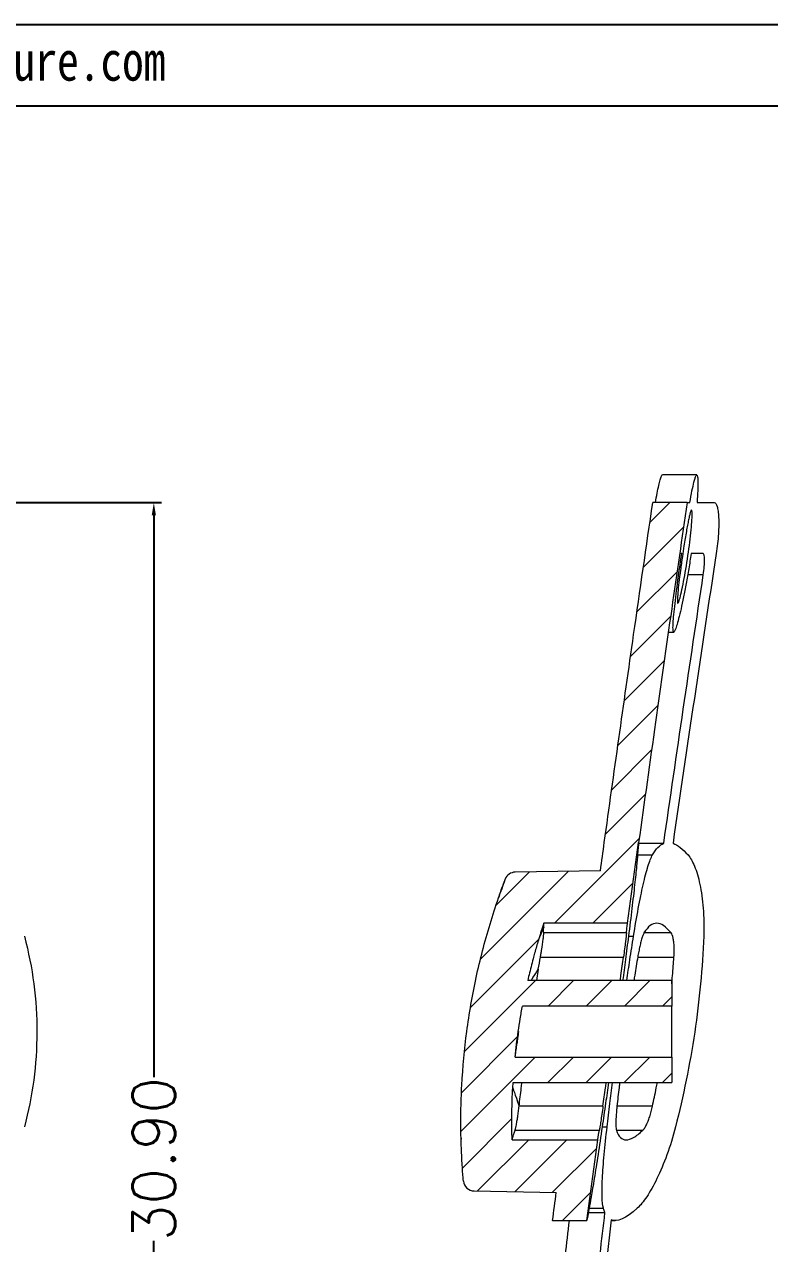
# Model space of a CAD drawing. Header units: inches. Extents: x 1631 to 3663, y 1126 to 1454.
# Drawn here: x 3466.27 to 3483.81, y 1177.51 to 1206.2 of the extents above; entities that cross this region are included whole.
import ezdxf

# ---------------------------------------------------------------- set-up
doc = ezdxf.new("R2010")
doc.units = ezdxf.units.IN
doc.header["$LTSCALE"] = 15
doc.layers.add('文字', color=81, linetype='Continuous')
doc.styles.get("Standard").update_dxf_attribs({"font": 'txt', "bigfont": 'gbcbig.shx'})
doc.styles.add('宋体', font='', dxfattribs={"width": 0.8, "height": 3.5})
doc.styles.get('宋体').set_extended_font_data('SimSun')
doc.dimstyles.new('1.5', dxfattribs={"dimtxt": 1, "dimasz": 0.3, "dimexe": 0.18, "dimexo": 0.0625, "dimgap": 0.09, "dimtad": 0, "dimzin": 0, "dimdsep": 46, "dimtxsty": 'Standard', "dimcen": 0, "dimclrd": 3, "dimclre": 3, "dimadec": 0, "dimazin": 2, "dimtfac": 1, "dimtofl": 0, "dimtmove": 0, "dimatfit": 3, "dimfxl": 1, "dimtolj": 1, "dimtzin": 0, "dimarcsym": 0})

# ---------------------------------------------------------------- blocks, each defined once
blk = doc.blocks.new('*D247')
at = {"color": 3, "lineweight": -2}
for p, q in [((3461.58, 1194.946), (3469.5, 1194.946)), ((3469.32, 1194.646), (3469.32, 1181.42)), ((3469.32, 1164.347), (3469.32, 1177.573)), ((3451.68, 1164.047), (3469.5, 1164.047))]:
    blk.add_line(p, q, dxfattribs=at)
at = {"color": 3}
for points in [[(3469.27, 1194.646), (3469.37, 1194.646), (3469.32, 1194.946)], [(3469.27, 1164.347), (3469.37, 1164.347), (3469.32, 1164.047)]]:
    blk.add_solid(points, dxfattribs=at)
at = {"layer": 'Defpoints', "color": 0}
for p in [(3461.518, 1194.946), (3469.32, 1194.946), (3451.618, 1164.047)]:
    blk.add_point(p, dxfattribs=at)
at = {"color": 0, "insert": (3469.32, 1179.496), "char_height": 1, "attachment_point": 5, "rotation": 90}
blk.add_mtext('\\A1;30.90', dxfattribs=at)

msp = doc.modelspace()

# ---------------------------------------------------------------- hatches: boundary and pattern name
at = {"linetype": 'Continuous', "lineweight": 0}
h = msp.add_hatch(dxfattribs=at)
h.set_pattern_fill('ANSI31', color=4, scale=0.2, style=0)
h.set_pattern_definition([(45, (-159.7005, 0), (-0.44901281, 0.44901281), [])])
edge = h.paths.add_edge_path(flags=0)
edge.add_spline(control_points=[(3476.568, 1179.528), (3476.571, 1179.474), (3476.58, 1179.317), (3476.591, 1179.16), (3476.6, 1179.058)], knot_values=[0, 0, 0, 0, 0.021612, 0.062276, 0.062276, 0.062276, 0.062276], weights=[1, 1, 1, 1, 1], degree=3, periodic=0)
edge.add_spline(control_points=[(3476.6, 1179.058), (3476.6, 1179.057), (3476.602, 1179.029), (3476.605, 1179.002), (3476.607, 1178.975)], knot_values=[0, 0, 0, 0, 0.000343, 0.011098, 0.011098, 0.011098, 0.011098], weights=[1, 1, 1, 1, 1], degree=3, periodic=0)
edge.add_spline(control_points=[(3476.607, 1178.975), (3476.609, 1178.947), (3476.617, 1178.919), (3476.628, 1178.893), (3476.64, 1178.868), (3476.656, 1178.844), (3476.675, 1178.824), (3476.695, 1178.804), (3476.718, 1178.786), (3476.743, 1178.774), (3476.768, 1178.761), (3476.795, 1178.753), (3476.823, 1178.749), (3476.834, 1178.748), (3476.845, 1178.747), (3476.856, 1178.747)], knot_values=[0, 0, 0, 0, 0.000084, 0.000084, 0.000084, 0.000168, 0.000168, 0.000168, 0.000252, 0.000252, 0.000252, 0.000336, 0.000336, 0.000336, 0.000368, 0.000368, 0.000368, 0.000368], weights=[1, 1, 1, 1, 1, 1, 1, 1, 1, 1, 1, 1, 1, 1, 1, 1], degree=3, periodic=0)
edge.add_spline(control_points=[(3476.856, 1178.747), (3477.022, 1178.744), (3477.188, 1178.741), (3477.354, 1178.738), (3477.525, 1178.735), (3477.695, 1178.732), (3477.866, 1178.729), (3478.175, 1178.724), (3478.484, 1178.718), (3478.793, 1178.713)], knot_values=[0.000014, 0.000014, 0.000014, 0.000014, 0.000512, 0.000512, 0.000512, 0.001024, 0.001024, 0.001024, 0.001951, 0.001951, 0.001951, 0.001951], weights=[1, 1, 1, 1, 1, 1, 1, 1, 1, 1], degree=3, periodic=0)
edge.add_spline(control_points=[(3478.793, 1178.713), (3478.763, 1178.491), (3478.734, 1178.269), (3478.704, 1178.047)], knot_values=[0, 0, 0, 0, 0.005901, 0.005901, 0.005901, 0.005901], weights=[1, 1, 1, 1], degree=3, periodic=0)
edge.add_line((3478.704, 1178.047), (3479.511, 1178.047))
edge.add_spline(control_points=[(3479.511, 1178.047), (3479.596, 1178.68), (3479.681, 1179.313), (3479.766, 1179.947)], knot_values=[0, 0, 0, 0, 1, 1, 1, 1], weights=[1, 1, 1, 1], degree=3, periodic=0)
edge.add_line((3479.766, 1179.947), (3477.752, 1179.947))
edge.add_spline(control_points=[(3477.752, 1179.947), (3477.751, 1179.969), (3477.751, 1179.991), (3477.75, 1180.014)], knot_values=[0, 0, 0, 0, 1, 1, 1, 1], weights=[1, 1, 1, 1], degree=3, periodic=0)
edge.add_spline(control_points=[(3477.75, 1180.014), (3477.741, 1180.401), (3477.746, 1180.787), (3477.767, 1181.174)], knot_values=[0, 0, 0, 0, 1, 1, 1, 1], weights=[1, 1, 1, 1], degree=3, periodic=0)
edge.add_spline(control_points=[(3477.767, 1181.174), (3477.769, 1181.215), (3477.771, 1181.256), (3477.774, 1181.297)], knot_values=[0, 0, 0, 0, 1, 1, 1, 1], weights=[1, 1, 1, 1], degree=3, periodic=0)
edge.add_line((3477.774, 1181.297), (3481.508, 1181.297))
edge.add_line((3481.508, 1181.297), (3481.508, 1181.897))
edge.add_line((3481.508, 1181.897), (3477.823, 1181.897))
edge.add_spline(control_points=[(3477.823, 1181.897), (3477.864, 1182.299), (3477.922, 1182.699), (3477.996, 1183.097)], knot_values=[0, 0, 0, 0, 1, 1, 1, 1], weights=[1, 1, 1, 1], degree=3, periodic=0)
edge.add_line((3477.996, 1183.097), (3481.508, 1183.097))
edge.add_line((3481.508, 1183.097), (3481.508, 1183.697))
edge.add_line((3481.508, 1183.697), (3478.12, 1183.697))
edge.add_spline(control_points=[(3478.12, 1183.697), (3478.134, 1183.758), (3478.149, 1183.819), (3478.163, 1183.879), (3478.193, 1184.004), (3478.225, 1184.128), (3478.258, 1184.251), (3478.269, 1184.29), (3478.28, 1184.33), (3478.291, 1184.369)], knot_values=[0.000196, 0.000196, 0.000196, 0.000196, 0.000384, 0.000384, 0.000384, 0.000768, 0.000768, 0.000768, 0.00089, 0.00089, 0.00089, 0.00089], weights=[1, 1, 1, 1, 1, 1, 1, 1, 1, 1], degree=3, periodic=0)
edge.add_spline(control_points=[(3478.291, 1184.369), (3478.292, 1184.376), (3478.321, 1184.48), (3478.352, 1184.583), (3478.381, 1184.68)], knot_values=[0.787374, 0.787374, 0.787374, 0.787374, 0.790429, 0.832634, 0.832634, 0.832634, 0.832634], weights=[1, 1, 1, 1, 1], degree=3, periodic=0)
edge.add_spline(control_points=[(3478.381, 1184.68), (3478.418, 1184.802), (3478.456, 1184.925), (3478.497, 1185.047)], knot_values=[0, 0, 0, 0, 1, 1, 1, 1], weights=[1, 1, 1, 1], degree=3, periodic=0)
edge.add_line((3478.497, 1185.047), (3480.466, 1185.047))
edge.add_spline(control_points=[(3480.466, 1185.047), (3480.554, 1185.68), (3480.642, 1186.313), (3480.73, 1186.947)], knot_values=[0, 0, 0, 0, 1, 1, 1, 1], weights=[1, 1, 1, 1], degree=3, periodic=0)
edge.add_spline(control_points=[(3480.73, 1186.947), (3481.137, 1189.862), (3481.517, 1192.529), (3481.871, 1194.946)], knot_values=[0, 0, 0, 0, 1, 1, 1, 1], weights=[1, 1, 1, 1], degree=3, periodic=0)
edge.add_line((3481.871, 1194.946), (3481.063, 1194.946))
edge.add_spline(control_points=[(3481.063, 1194.946), (3480.911, 1193.908), (3480.524, 1191.233), (3480.149, 1188.573), (3479.922, 1186.947)], knot_values=[0, 0, 0, 0, 0.027177, 0.070168, 0.070168, 0.070168, 0.070168], weights=[1, 1, 1, 1, 1], degree=3, periodic=0)
edge.add_spline(control_points=[(3479.922, 1186.947), (3479.892, 1186.725), (3479.861, 1186.503), (3479.83, 1186.282)], knot_values=[0, 0, 0, 0, 1, 1, 1, 1], weights=[1, 1, 1, 1], degree=3, periodic=0)
edge.add_spline(control_points=[(3479.83, 1186.282), (3479.161, 1186.27), (3478.492, 1186.258), (3477.824, 1186.247)], knot_values=[0, 0, 0, 0, 0.948848, 0.948848, 0.948848, 0.948848], weights=[1, 1, 1, 1], degree=3, periodic=0)
edge.add_spline(control_points=[(3477.824, 1186.247), (3477.796, 1186.247), (3477.767, 1186.241), (3477.741, 1186.232), (3477.715, 1186.222), (3477.69, 1186.208), (3477.668, 1186.191), (3477.646, 1186.173), (3477.627, 1186.151), (3477.613, 1186.127), (3477.605, 1186.114), (3477.598, 1186.1), (3477.592, 1186.086)], knot_values=[0, 0, 0, 0, 0.000084, 0.000084, 0.000084, 0.000168, 0.000168, 0.000168, 0.000252, 0.000252, 0.000252, 0.000298, 0.000298, 0.000298, 0.000298], weights=[1, 1, 1, 1, 1, 1, 1, 1, 1, 1, 1, 1, 1], degree=3, periodic=0)
edge.add_spline(control_points=[(3477.592, 1186.086), (3477.574, 1186.039), (3477.519, 1185.891), (3477.394, 1185.54), (3477.294, 1185.232), (3477.232, 1185.026)], knot_values=[0.832403, 0.832403, 0.832403, 0.832403, 0.851891, 0.893732, 0.977418, 0.977418, 0.977418, 0.977418], weights=[1, 1, 1, 1, 1, 1], degree=3, periodic=0)
edge.add_spline(control_points=[(3477.232, 1185.026), (3477.169, 1184.818), (3477.052, 1184.399), (3476.952, 1183.977), (3476.906, 1183.765)], knot_values=[0.663874, 0.663874, 0.663874, 0.663874, 0.748282, 0.832691, 0.832691, 0.832691, 0.832691], weights=[1, 1, 1, 1, 1], degree=3, periodic=0)
edge.add_spline(control_points=[(3476.906, 1183.765), (3476.816, 1183.344), (3476.669, 1182.5), (3476.591, 1181.658), (3476.569, 1181.238)], knot_values=[0.329845, 0.329845, 0.329845, 0.329845, 0.497563, 0.663866, 0.663866, 0.663866, 0.663866], weights=[1, 1, 1, 1, 1], degree=3, periodic=0)
edge.add_spline(control_points=[(3476.569, 1181.238), (3476.557, 1181.029), (3476.543, 1180.611), (3476.545, 1180.193), (3476.55, 1179.985)], knot_values=[0.163993, 0.163993, 0.163993, 0.163993, 0.246876, 0.329759, 0.329759, 0.329759, 0.329759], weights=[1, 1, 1, 1, 1], degree=3, periodic=0)
edge.add_spline(control_points=[(3476.55, 1179.985), (3476.554, 1179.832), (3476.56, 1179.68), (3476.568, 1179.528)], knot_values=[0, 0, 0, 0, 0.060403, 0.060403, 0.060403, 0.060403], weights=[1, 1, 1, 1], degree=3, periodic=0)

# ---------------------------------------------------------------- linework, layer by layer
for p, q in [((3410.633, 1206.198), (3524.541, 1206.198)), ((3413.581, 1204.28), (3522.624, 1204.28))]:
    msp.add_line(p, q)
at = {"color": 7, "linetype": 'Continuous', "lineweight": 15}
for p, q in [((3482.099, 1195.596), (3481.288, 1195.596)), ((3481.871, 1194.946), (3481.063, 1194.946)), ((3481.432, 1191.896), (3481.557, 1191.896)), ((3480.466, 1185.047), (3480.73, 1186.947)), ((3480.728, 1186.926), (3481.322, 1186.926)), ((3477.6, 1186.107), (3477.592, 1186.085)), ((3479.83, 1186.282), (3477.824, 1186.247)), ((3480.466, 1185.047), (3478.497, 1185.047)), ((3480.443, 1184.817), (3478.496, 1184.817)), ((3478.418, 1184.25), (3480.373, 1184.25)), ((3478.368, 1183.963), (3478.327, 1183.697)), ((3481.508, 1183.697), (3478.12, 1183.697)), ((3481.509, 1183.697), (3481.508, 1183.697)), ((3481.508, 1183.697), (3481.508, 1183.097)), ((3481.508, 1183.097), (3477.996, 1183.097)), ((3477.823, 1181.897), (3481.508, 1181.897)), ((3481.508, 1181.897), (3481.508, 1181.297)), ((3477.767, 1181.174), (3477.774, 1181.297)), ((3477.774, 1181.297), (3481.508, 1181.297)), ((3479.891, 1180.744), (3477.917, 1180.744)), ((3477.822, 1180.177), (3479.806, 1180.177)), ((3476.55, 1179.985), (3476.553, 1179.962)), ((3477.752, 1179.946), (3477.75, 1180.014)), ((3477.75, 1180.011), (3477.75, 1180.014)), ((3477.752, 1179.947), (3479.766, 1179.947)), ((3479.511, 1178.047), (3479.766, 1179.947)), ((3476.856, 1178.747), (3478.793, 1178.713)), ((3478.793, 1178.713), (3478.793, 1178.713)), ((3478.793, 1178.713), (3478.793, 1178.713)), ((3479.545, 1178.235), (3479.938, 1178.235)), ((3478.704, 1178.047), (3478.704, 1178.043)), ((3478.704, 1178.047), (3479.511, 1178.047)), ((3480.08, 1178.047), (3480.175, 1178.047))]:
    msp.add_line(p, q, dxfattribs=at)
at = {"color": 8, "linetype": 'Continuous', "lineweight": 15}
for p, q in [((3482.252, 1193.246), (3481.885, 1193.246)), ((3480.705, 1186.653), (3481.058, 1186.653)), ((3477.592, 1186.085), (3477.592, 1186.086)), ((3480.49, 1184.74), (3480.61, 1184.74)), ((3481.494, 1184.817), (3480.856, 1184.817)), ((3480.709, 1184.25), (3481.561, 1184.25)), ((3481.056, 1180.743), (3480.22, 1180.743)), ((3479.872, 1180.254), (3479.989, 1180.254)), ((3480.209, 1180.177), (3480.83, 1180.177)), ((3479.566, 1178.341), (3479.901, 1178.341))]:
    msp.add_line(p, q, dxfattribs=at)
at = {"color": 7, "linetype": 'Continuous', "lineweight": 15}
for points, knots in [([(3481.125, 1194.946), (3481.139, 1195.022), (3481.167, 1195.174), (3481.204, 1195.353), (3481.237, 1195.489), (3481.265, 1195.569), (3481.282, 1195.603), (3481.288, 1195.594), (3481.288, 1195.593)], [0, 0, 0, 0, 0.196128, 0.392248, 0.588436, 0.784616, 0.979602, 1, 1, 1, 1]), ([(3481.934, 1194.946), (3481.953, 1195.048), (3481.97, 1195.139), (3482.002, 1195.299), (3482.018, 1195.369), (3482.06, 1195.536), (3482.083, 1195.595), (3482.107, 1195.596), (3482.113, 1195.582), (3482.122, 1195.525), (3482.125, 1195.483), (3482.126, 1195.371), (3482.125, 1195.301), (3482.118, 1195.141), (3482.112, 1195.049), (3482.104, 1194.946)], [0, 0, 0, 0, 0.125, 0.125, 0.25, 0.25, 0.5, 0.5, 0.625, 0.625, 0.75, 0.75, 0.875, 0.875, 1, 1, 1, 1]), ([(3479.922, 1186.947), (3480.149, 1188.573), (3480.524, 1191.233), (3480.911, 1193.908), (3481.063, 1194.946)], [0.73305651, 0.73305651, 0.73305651, 0.73305651, 0.7760482, 0.80322496, 0.80322496, 0.80322496, 0.80322496]), ([(3481.871, 1194.946), (3481.75, 1194.113), (3481.499, 1192.391), (3481.119, 1189.724), (3480.863, 1187.891), (3480.73, 1186.947)], [0, 0, 0, 0, 0.312671, 0.646004, 1, 1, 1, 1]), ([(3481.759, 1193.674), (3481.743, 1193.566), (3481.729, 1193.46), (3481.701, 1193.255), (3481.689, 1193.156), (3481.657, 1192.887), (3481.644, 1192.742), (3481.64, 1192.575), (3481.65, 1192.553), (3481.688, 1192.639), (3481.717, 1192.745), (3481.783, 1193.052), (3481.82, 1193.248), (3481.888, 1193.666), (3481.919, 1193.889), (3481.965, 1194.286), (3481.981, 1194.463), (3481.992, 1194.706), (3481.988, 1194.773), (3481.975, 1194.773)], [0, 0, 0, 0, 0.0625, 0.0625, 0.125, 0.125, 0.25, 0.25, 0.375, 0.375, 0.5, 0.5, 0.625, 0.625, 0.75, 0.75, 0.875, 0.875, 1, 1, 1, 1]), ([(3481.967, 1194.763), (3481.965, 1194.761), (3481.96, 1194.756), (3481.946, 1194.715), (3481.927, 1194.642), (3481.904, 1194.54), (3481.88, 1194.414), (3481.853, 1194.267), (3481.825, 1194.102), (3481.793, 1193.904), (3481.772, 1193.758), (3481.759, 1193.674)], [0, 0, 0, 0, 0.0376796, 0.1519555, 0.2652741, 0.3785976, 0.4937654, 0.6089324, 0.7253876, 0.8418343, 1, 1, 1, 1]), ([(3482.509, 1194.946), (3482.536, 1194.946), (3482.559, 1194.915), (3482.586, 1194.826), (3482.594, 1194.789), (3482.606, 1194.702), (3482.61, 1194.652), (3482.618, 1194.485), (3482.616, 1194.351), (3482.597, 1194.061), (3482.58, 1193.904), (3482.556, 1193.746)], [0, 0, 0, 0, 0.25, 0.25, 0.375, 0.375, 0.5, 0.5, 0.75, 0.75, 1, 1, 1, 1]), ([(3481.966, 1193.746), (3481.948, 1193.624), (3481.929, 1193.505), (3481.89, 1193.27), (3481.869, 1193.153), (3481.828, 1192.93), (3481.808, 1192.825), (3481.767, 1192.625), (3481.747, 1192.53), (3481.708, 1192.359), (3481.689, 1192.283), (3481.654, 1192.147), (3481.638, 1192.088), (3481.594, 1191.948), (3481.571, 1191.898), (3481.549, 1191.895), (3481.544, 1191.907), (3481.539, 1191.953), (3481.538, 1191.988), (3481.541, 1192.081), (3481.544, 1192.139), (3481.555, 1192.273), (3481.563, 1192.35), (3481.59, 1192.61), (3481.615, 1192.814), (3481.674, 1193.263), (3481.708, 1193.502), (3481.743, 1193.746)], [0, 0, 0, 0, 0.0625, 0.0625, 0.125, 0.125, 0.1875, 0.1875, 0.25, 0.25, 0.3125, 0.3125, 0.375, 0.375, 0.5, 0.5, 0.5625, 0.5625, 0.625, 0.625, 0.6875, 0.6875, 0.75, 0.75, 0.875, 0.875, 1, 1, 1, 1]), ([(3482.252, 1193.246), (3482.271, 1193.377), (3482.282, 1193.507), (3482.279, 1193.692), (3482.267, 1193.746), (3482.247, 1193.746)], [0, 0, 0, 0, 0.5, 0.5, 1, 1, 1, 1]), ([(3480.705, 1186.653), (3480.701, 1186.591), (3480.692, 1186.501), (3480.669, 1186.264), (3480.654, 1186.118), (3480.617, 1185.785), (3480.595, 1185.594), (3480.547, 1185.187), (3480.52, 1184.969), (3480.49, 1184.74)], [0, 0, 0, 0, 0.25, 0.25, 0.5, 0.5, 0.75, 0.75, 1, 1, 1, 1]), ([(3480.61, 1184.74), (3480.647, 1184.971), (3480.684, 1185.188), (3480.76, 1185.597), (3480.799, 1185.787), (3480.874, 1186.119), (3480.913, 1186.266), (3480.987, 1186.501), (3481.022, 1186.591), (3481.058, 1186.653)], [0, 0, 0, 0, 0.25, 0.25, 0.5, 0.5, 0.75, 0.75, 1, 1, 1, 1]), ([(3481.892, 1186.653), (3481.947, 1186.592), (3481.998, 1186.503), (3482.093, 1186.271), (3482.136, 1186.126), (3482.206, 1185.795), (3482.233, 1185.603), (3482.265, 1185.192), (3482.27, 1184.973), (3482.261, 1184.74)], [0, 0, 0, 0, 0.25, 0.25, 0.5, 0.5, 0.75, 0.75, 1, 1, 1, 1]), ([(3477.232, 1185.026), (3477.294, 1185.232), (3477.394, 1185.54), (3477.519, 1185.891), (3477.574, 1186.039), (3477.592, 1186.086)], [0.8326318, 0.8326318, 0.8326318, 0.8326318, 0.9163172, 0.9581586, 0.9776462, 0.9776462, 0.9776462, 0.9776462]), ([(3477.584, 1186.064), (3477.558, 1185.995), (3477.503, 1185.848), (3477.453, 1185.704), (3477.427, 1185.628)], [0, 0, 0, 0, 0.472564, 1, 1, 1, 1]), ([(3476.906, 1183.765), (3476.952, 1183.977), (3477.052, 1184.399), (3477.169, 1184.818), (3477.232, 1185.026)], [0.6638154, 0.6638154, 0.6638154, 0.6638154, 0.7482245, 0.8326321, 0.8326321, 0.8326321, 0.8326321]), ([(3478.495, 1184.95), (3478.495, 1184.966), (3478.496, 1184.981), (3478.496, 1184.994), (3478.496, 1185.006), (3478.497, 1185.016), (3478.497, 1185.024), (3478.497, 1185.032), (3478.497, 1185.037), (3478.497, 1185.041), (3478.497, 1185.045), (3478.497, 1185.047), (3478.497, 1185.047)], [0, 0, 0, 0, 0.000299138, 0.000299138, 0.000299138, 0.000598277, 0.000598277, 0.000598277, 0.000874198, 0.000874198, 0.000874198, 0.001150575, 0.001150575, 0.001150575, 0.001150575]), ([(3481.494, 1184.817), (3481.372, 1184.97), (3481.261, 1185.046), (3481.103, 1185.047), (3481.051, 1185.028), (3480.952, 1184.951), (3480.904, 1184.894), (3480.856, 1184.817)], [0, 0, 0, 0, 0.5, 0.5, 0.75, 0.75, 1, 1, 1, 1]), ([(3466.273, 1184.74), (3466.472, 1183.996), (3466.569, 1183.242), (3466.566, 1181.718), (3466.466, 1180.977), (3466.273, 1180.253)], [0, 0, 0, 0, 0.5, 0.5, 1, 1, 1, 1]), ([(3478.381, 1184.68), (3478.352, 1184.583), (3478.321, 1184.48), (3478.292, 1184.376), (3478.291, 1184.369)], [0.78737381, 0.78737381, 0.78737381, 0.78737381, 0.82957886, 0.83263448, 0.83263448, 0.83263448, 0.83263448]), ([(3478.495, 1184.95), (3478.485, 1184.927), (3478.467, 1184.884), (3478.444, 1184.83), (3478.425, 1184.785), (3478.41, 1184.75), (3478.399, 1184.723), (3478.39, 1184.703), (3478.385, 1184.689), (3478.381, 1184.681), (3478.381, 1184.68), (3478.381, 1184.68)], [0, 0, 0, 0, 0.131561, 0.256693, 0.376077, 0.490315, 0.599951, 0.705431, 0.807105, 0.905234, 1, 1, 1, 1]), ([(3478.418, 1184.25), (3478.423, 1184.28), (3478.434, 1184.338), (3478.447, 1184.42), (3478.46, 1184.496), (3478.47, 1184.564), (3478.479, 1184.626), (3478.486, 1184.68), (3478.491, 1184.726), (3478.495, 1184.764), (3478.497, 1184.795), (3478.496, 1184.81), (3478.496, 1184.817)], [0, 0, 0, 0, 0.1107008, 0.218941, 0.3247478, 0.4281505, 0.5291803, 0.6278708, 0.7242579, 0.8183802, 0.9102794, 1, 1, 1, 1]), ([(3478.496, 1184.817), (3478.495, 1184.84), (3478.494, 1184.892), (3478.494, 1184.929), (3478.495, 1184.95)], [0, 0, 0, 0, 0.453328, 1, 1, 1, 1]), ([(3480.49, 1184.74), (3480.467, 1184.558), (3480.422, 1184.213), (3480.376, 1183.862), (3480.354, 1183.697)], [0, 0, 0, 0, 0.528589, 1, 1, 1, 1]), ([(3480.443, 1184.817), (3480.44, 1184.78), (3480.431, 1184.708), (3480.407, 1184.511), (3480.391, 1184.386), (3480.373, 1184.25)], [0, 0, 0, 0, 0.5, 0.5, 1, 1, 1, 1]), ([(3480.45, 1183.697), (3480.474, 1183.86), (3480.527, 1184.211), (3480.581, 1184.556), (3480.61, 1184.74)], [0, 0, 0, 0, 0.463247, 1, 1, 1, 1]), ([(3480.856, 1184.817), (3480.852, 1184.809), (3480.843, 1184.793), (3480.829, 1184.758), (3480.814, 1184.717), (3480.799, 1184.668), (3480.78, 1184.598), (3480.758, 1184.505), (3480.733, 1184.384), (3480.717, 1184.295), (3480.709, 1184.25)], [0, 0, 0, 0, 0.100743, 0.19999, 0.298814, 0.3983, 0.499521, 0.667198, 0.832326, 1, 1, 1, 1]), ([(3481.561, 1184.25), (3481.563, 1184.277), (3481.566, 1184.33), (3481.568, 1184.406), (3481.567, 1184.478), (3481.564, 1184.545), (3481.556, 1184.622), (3481.543, 1184.702), (3481.522, 1184.774), (3481.503, 1184.802), (3481.494, 1184.817)], [0, 0, 0, 0, 0.099441, 0.197286, 0.294727, 0.392989, 0.493291, 0.661861, 0.828841, 1, 1, 1, 1]), ([(3482.261, 1184.74), (3482.232, 1183.996), (3482.163, 1183.242), (3481.935, 1181.718), (3481.781, 1180.977), (3481.598, 1180.253)], [0, 0, 0, 0, 0.5, 0.5, 1, 1, 1, 1]), ([(3478.291, 1184.369), (3478.28, 1184.33), (3478.269, 1184.29), (3478.258, 1184.251), (3478.225, 1184.128), (3478.193, 1184.004), (3478.163, 1183.879), (3478.149, 1183.819), (3478.134, 1183.758), (3478.12, 1183.697)], [0.0003315946, 0.0003315946, 0.0003315946, 0.0003315946, 0.000453818, 0.000453818, 0.000453818, 0.0008374719, 0.0008374719, 0.0008374719, 0.0010250188, 0.0010250188, 0.0010250188, 0.0010250188]), ([(3480.299, 1183.697), (3480.304, 1183.736), (3480.329, 1183.923), (3480.354, 1184.106), (3480.373, 1184.25)], [0, 0, 0, 0, 0.210671, 1, 1, 1, 1]), ([(3480.709, 1184.25), (3480.685, 1184.108), (3480.654, 1183.926), (3480.625, 1183.739), (3480.618, 1183.697)], [0, 0, 0, 0, 0.774778, 1, 1, 1, 1]), ([(3481.508, 1183.623), (3481.514, 1183.686), (3481.535, 1183.897), (3481.551, 1184.105), (3481.561, 1184.25)], [0, 0, 0, 0, 0.2988, 1, 1, 1, 1]), ([(3476.569, 1181.238), (3476.591, 1181.658), (3476.669, 1182.5), (3476.816, 1183.344), (3476.906, 1183.765)], [0.3297937, 0.3297937, 0.3297937, 0.3297937, 0.4960972, 0.6638155, 0.6638155, 0.6638155, 0.6638155]), ([(3477.823, 1181.897), (3477.834, 1181.997), (3477.856, 1182.198), (3477.896, 1182.498), (3477.942, 1182.798), (3477.978, 1182.997), (3477.996, 1183.097)], [0, 0, 0, 0, 0.249787, 0.499647, 0.749683, 1, 1, 1, 1]), ([(3481.508, 1182.497), (3481.508, 1182.654), (3481.508, 1182.81), (3481.508, 1183.032), (3481.508, 1183.097), (3481.508, 1183.097)], [0, 0, 0, 0, 0.5, 0.5, 1, 1, 1, 1]), ([(3477.825, 1181.911), (3477.826, 1181.917), (3477.829, 1181.933), (3477.845, 1182.048), (3477.868, 1182.198), (3477.89, 1182.349), (3477.904, 1182.445), (3477.911, 1182.497)], [0, 0, 0, 0, 0.168998, 0.440132, 0.665103, 0.818924, 1, 1, 1, 1]), ([(3481.508, 1181.897), (3481.508, 1181.897), (3481.508, 1181.961), (3481.508, 1182.184), (3481.508, 1182.34), (3481.508, 1182.497)], [0, 0, 0, 0, 0.5, 0.5, 1, 1, 1, 1]), ([(3476.55, 1179.985), (3476.545, 1180.193), (3476.543, 1180.611), (3476.557, 1181.029), (3476.569, 1181.238)], [0.1640281, 0.1640281, 0.1640281, 0.1640281, 0.2469104, 0.3297938, 0.3297938, 0.3297938, 0.3297938]), ([(3477.917, 1180.744), (3477.934, 1180.886), (3477.955, 1181.069), (3477.979, 1181.255), (3477.985, 1181.297)], [0, 0, 0, 0, 0.775481, 1, 1, 1, 1]), ([(3480.023, 1181.297), (3480, 1181.134), (3479.949, 1180.783), (3479.899, 1180.438), (3479.872, 1180.253)], [0, 0, 0, 0, 0.462923, 1, 1, 1, 1]), ([(3479.891, 1180.744), (3479.911, 1180.886), (3479.937, 1181.069), (3479.963, 1181.255), (3479.969, 1181.297)], [0, 0, 0, 0, 0.776297, 1, 1, 1, 1]), ([(3479.989, 1180.254), (3480.011, 1180.436), (3480.052, 1180.781), (3480.096, 1181.132), (3480.117, 1181.297)], [0, 0, 0, 0, 0.528883, 1, 1, 1, 1]), ([(3480.284, 1181.297), (3480.279, 1181.258), (3480.256, 1181.071), (3480.236, 1180.888), (3480.22, 1180.743)], [0, 0, 0, 0, 0.209785, 1, 1, 1, 1]), ([(3481.056, 1180.743), (3481.087, 1180.884), (3481.126, 1181.067), (3481.161, 1181.254), (3481.169, 1181.297)], [0, 0, 0, 0, 0.771345, 1, 1, 1, 1]), ([(3477.75, 1180.014), (3477.748, 1180.111), (3477.745, 1180.304), (3477.746, 1180.594), (3477.753, 1180.884), (3477.762, 1181.077), (3477.767, 1181.174)], [0, 0, 0, 0, 0.2500475, 0.5, 0.7499526, 1, 1, 1, 1]), ([(3477.822, 1180.177), (3477.825, 1180.184), (3477.83, 1180.199), (3477.838, 1180.232), (3477.847, 1180.273), (3477.857, 1180.324), (3477.869, 1180.394), (3477.884, 1180.489), (3477.9, 1180.61), (3477.911, 1180.699), (3477.917, 1180.744)], [0, 0, 0, 0, 0.0935213, 0.1902535, 0.2901989, 0.3933596, 0.4997372, 0.6664772, 0.8332314, 1, 1, 1, 1]), ([(3479.891, 1180.744), (3479.872, 1180.608), (3479.854, 1180.483), (3479.832, 1180.335), (3479.825, 1180.292), (3479.814, 1180.222), (3479.809, 1180.195), (3479.806, 1180.177)], [0, 0, 0, 0, 0.5, 0.5, 0.75, 0.75, 1, 1, 1, 1]), ([(3480.22, 1180.743), (3480.218, 1180.716), (3480.212, 1180.662), (3480.205, 1180.585), (3480.2, 1180.513), (3480.196, 1180.445), (3480.193, 1180.369), (3480.193, 1180.29), (3480.198, 1180.219), (3480.205, 1180.191), (3480.208, 1180.177)], [0, 0, 0, 0, 0.101719, 0.201556, 0.300658, 0.400192, 0.501306, 0.668312, 0.832768, 1, 1, 1, 1]), ([(3480.83, 1180.177), (3480.838, 1180.185), (3480.853, 1180.201), (3480.878, 1180.236), (3480.902, 1180.278), (3480.926, 1180.328), (3480.956, 1180.397), (3480.99, 1180.49), (3481.026, 1180.611), (3481.046, 1180.699), (3481.056, 1180.743)], [0, 0, 0, 0, 0.102729, 0.203531, 0.303519, 0.403824, 0.505557, 0.673409, 0.836572, 1, 1, 1, 1]), ([(3477.757, 1179.965), (3477.758, 1179.972), (3477.762, 1179.985), (3477.77, 1180.013), (3477.779, 1180.047), (3477.791, 1180.086), (3477.805, 1180.129), (3477.817, 1180.161), (3477.822, 1180.177)], [0, 0, 0, 0, 0.184917, 0.362504, 0.532782, 0.695772, 0.851501, 1, 1, 1, 1]), ([(3479.872, 1180.253), (3479.839, 1180.024), (3479.806, 1179.807), (3479.743, 1179.399), (3479.713, 1179.209), (3479.659, 1178.876), (3479.634, 1178.729), (3479.594, 1178.493), (3479.577, 1178.403), (3479.566, 1178.341)], [0, 0, 0, 0, 0.25, 0.25, 0.5, 0.5, 0.75, 0.75, 1, 1, 1, 1]), ([(3479.901, 1178.341), (3479.884, 1178.402), (3479.874, 1178.492), (3479.869, 1178.67), (3479.868, 1178.736), (3479.871, 1178.88), (3479.874, 1178.958), (3479.887, 1179.208), (3479.901, 1179.399), (3479.939, 1179.806), (3479.962, 1180.025), (3479.989, 1180.254)], [0, 0, 0, 0, 0.25, 0.25, 0.375, 0.375, 0.5, 0.5, 0.75, 0.75, 1, 1, 1, 1]), ([(3480.208, 1180.177), (3480.258, 1180.021), (3480.333, 1179.946), (3480.487, 1179.947), (3480.546, 1179.967), (3480.678, 1180.044), (3480.75, 1180.101), (3480.83, 1180.177)], [0, 0, 0, 0, 0.5, 0.5, 0.75, 0.75, 1, 1, 1, 1]), ([(3481.598, 1180.253), (3481.538, 1180.019), (3481.47, 1179.8), (3481.322, 1179.391), (3481.242, 1179.202), (3481.082, 1178.873), (3481, 1178.727), (3480.844, 1178.493), (3480.769, 1178.403), (3480.699, 1178.341)], [0, 0, 0, 0, 0.25, 0.25, 0.5, 0.5, 0.75, 0.75, 1, 1, 1, 1]), ([(3476.6, 1179.058), (3476.591, 1179.16), (3476.58, 1179.317), (3476.571, 1179.474), (3476.568, 1179.528)], [0.04134955, 0.04134955, 0.04134955, 0.04134955, 0.08201324, 0.10362519, 0.10362519, 0.10362519, 0.10362519]), ([(3476.607, 1178.975), (3476.605, 1179.002), (3476.602, 1179.029), (3476.6, 1179.057), (3476.6, 1179.058)], [0.03025127, 0.03025127, 0.03025127, 0.03025127, 0.04100662, 0.04134946, 0.04134946, 0.04134946, 0.04134946]), ([(3476.607, 1178.975), (3476.612, 1178.913), (3476.642, 1178.854), (3476.733, 1178.771), (3476.793, 1178.747), (3476.856, 1178.747)], [0, 0, 0, 0, 0.5, 0.5, 1, 1, 1, 1]), ([(3479.562, 1171.188), (3479.521, 1171.673), (3479.506, 1172.188), (3479.513, 1173.277), (3479.536, 1173.853), (3479.611, 1175.061), (3479.662, 1175.678), (3479.785, 1176.937), (3479.857, 1177.579), (3479.938, 1178.235)], [0, 0, 0, 0, 0.25, 0.25, 0.5, 0.5, 0.75, 0.75, 1, 1, 1, 1]), ([(3479.938, 1178.235), (3479.931, 1178.251), (3479.918, 1178.284), (3479.907, 1178.322), (3479.901, 1178.341)], [0, 0, 0, 0, 0.4982999, 1, 1, 1, 1]), ([(3478.833, 1175.447), (3478.856, 1175.713), (3478.907, 1176.3), (3478.998, 1177.171), (3479.07, 1177.776), (3479.103, 1178.047)], [0, 0, 0, 0, 0.3143072, 0.6927768, 1, 1, 1, 1]), ([(3480.083, 1178.066), (3479.951, 1176.936), (3479.855, 1175.854), (3479.786, 1174.3), (3479.777, 1173.805), (3479.795, 1172.868), (3479.821, 1172.425), (3479.872, 1172.007)], [0, 0, 0, 0, 0.5, 0.5, 0.75, 0.75, 1, 1, 1, 1])]:
    msp.add_open_spline(points, degree=3, knots=knots, dxfattribs=at)
for points in [[(3481.871, 1194.946), (3481.871, 1194.946), (3481.886, 1194.946), (3481.934, 1194.946)], [(3482.104, 1194.946), (3482.198, 1194.946), (3482.326, 1194.946), (3482.509, 1194.946)], [(3482.556, 1193.746), (3482.208, 1191.474), (3481.87, 1189.201), (3481.539, 1186.926)], [(3481.743, 1193.746), (3481.714, 1193.746), (3481.701, 1193.746), (3481.697, 1193.746)], [(3482.247, 1193.746), (3482.13, 1193.746), (3482.038, 1193.746), (3481.966, 1193.746)], [(3481.322, 1186.926), (3481.625, 1189.034), (3481.935, 1191.14), (3482.252, 1193.246)], [(3479.83, 1186.282), (3479.861, 1186.503), (3479.892, 1186.725), (3479.922, 1186.947)], [(3480.728, 1186.926), (3480.725, 1186.888), (3480.717, 1186.796), (3480.705, 1186.653)], [(3481.058, 1186.653), (3481.14, 1186.797), (3481.227, 1186.888), (3481.322, 1186.926)], [(3481.539, 1186.926), (3481.647, 1186.887), (3481.764, 1186.796), (3481.892, 1186.653)], [(3477.824, 1186.247), (3477.723, 1186.246), (3477.628, 1186.18), (3477.592, 1186.086)], [(3478.497, 1185.047), (3478.456, 1184.925), (3478.418, 1184.802), (3478.381, 1184.68)], [(3480.443, 1184.817), (3480.458, 1184.97), (3480.466, 1185.047), (3480.466, 1185.047)], [(3478.368, 1183.963), (3478.385, 1184.059), (3478.401, 1184.155), (3478.418, 1184.25)], [(3477.767, 1181.174), (3477.767, 1181.174), (3477.818, 1181.023), (3477.917, 1180.744)], [(3479.766, 1179.947), (3479.766, 1179.947), (3479.779, 1180.024), (3479.806, 1180.177)], [(3476.568, 1179.528), (3476.56, 1179.68), (3476.554, 1179.832), (3476.55, 1179.985)], [(3477.753, 1179.952), (3477.754, 1179.955), (3477.755, 1179.96), (3477.757, 1179.965)], [(3478.704, 1178.047), (3478.734, 1178.269), (3478.763, 1178.491), (3478.793, 1178.713)], [(3479.566, 1178.341), (3479.528, 1178.145), (3479.511, 1178.047), (3479.511, 1178.047)], [(3480.699, 1178.341), (3480.423, 1178.098), (3480.223, 1178.002), (3480.083, 1178.066)]]:
    msp.add_open_spline(points, degree=3, dxfattribs=at)
at = {"color": 8, "linetype": 'Continuous', "lineweight": 15}
msp.add_open_spline([(3478.197, 1183.697), (3478.211, 1183.719), (3478.254, 1183.786), (3478.322, 1183.892), (3478.368, 1183.963)], degree=3, knots=[0, 0, 0, 0, 0.3277902, 1, 1, 1, 1], dxfattribs=at)
msp.add_open_spline([(3477.757, 1179.965), (3477.754, 1179.982), (3477.753, 1179.994), (3477.752, 1180.002)], degree=3, dxfattribs=at)

# ---------------------------------------------------------------- texts
at = {"layer": '文字', "color": 0, "insert": (3458.369, 1205.811), "char_height": 0.93752, "width": 16.47128, "attachment_point": 1, "style": '宋体'}
msp.add_mtext('www.chinaenclosure.com', dxfattribs=at)

# ---------------------------------------------------------------- dimensions: what is measured, and where the dimension line sits
dim = msp.add_linear_dim(base=(3469.32, 1194.946), p1=(3451.618, 1164.047), p2=(3461.518, 1194.946), angle=90, dimstyle='1.5')
dim.commit()
dim.dimension.update_dxf_attribs({"geometry": '*D247', "text_midpoint": (3469.32, 1179.496)})

doc.saveas('drawing.dxf')
